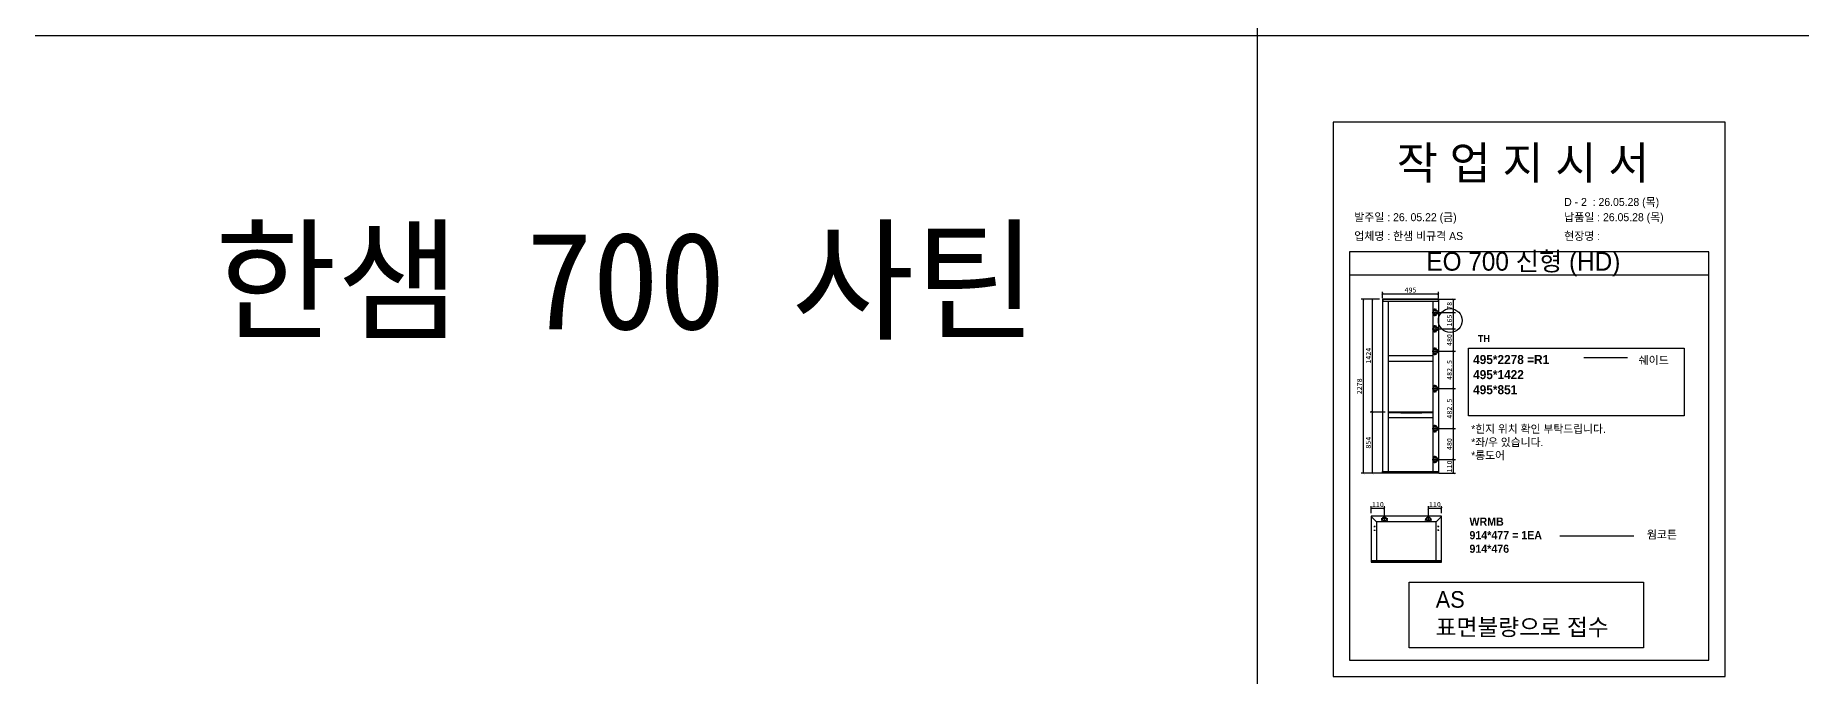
# Model space of a CAD drawing. Header units: millimetres. Extents: x -44117 to 256353, y -2095463 to 65325.
# Drawn here: x 104303 to 112971, y -965153 to -962006 of the extents above; entities that cross this region are included whole.
import ezdxf

# ---------------------------------------------------------------- set-up
doc = ezdxf.new("R2010")
doc.units = ezdxf.units.MM
doc.header["$LTSCALE"] = 10
doc.linetypes.add('CENTER', pattern=[50.8, 31.75, -6.35, 6.35, -6.35])
doc.linetypes.add('HIDDEN', pattern=[9.525, 6.35, -3.175])
doc.layers.add('CENTER', color=4, linetype='CENTER')
doc.layers.add('HIDDEN', color=3, linetype='HIDDEN')
doc.styles.add('MtX_Gulim', font='')
doc.styles.get('MtX_Gulim').set_extended_font_data('Gulim', bold=True)
doc.dimstyles.new('ISO-25', dxfattribs={"dimtxt": 2.5, "dimasz": 2.5, "dimexe": 1, "dimexo": 1, "dimtad": 1, "dimtxsty": 'Standard', "dimblk": 'ARCHTICK', "dimcen": 2.5, "dimadec": 0, "dimazin": 0, "dimtfac": 1, "dimtmove": 0, "dimatfit": 3, "dimfxl": 0, "dimarcsym": 0})

# ---------------------------------------------------------------- blocks, each defined once
blk = doc.blocks.new('_ArchTick')
at = {"color": 0, "linetype": 'ByBlock', "const_width": 0.15}
blk.add_lwpolyline([(-0.5, -0.5), (0.5, 0.5)], dxfattribs=at)
blk = doc.blocks.new('*D6561')
at = {"color": 0, "lineweight": -2}
for p, q in [((111190.1, -963301.6), (111271.6, -963301.6)), ((111261.6, -963301.6), (111261.6, -963365.5)), ((111190.1, -963365.5), (111271.6, -963365.5))]:
    blk.add_line(p, q, dxfattribs=at)
at = {"layer": 'Defpoints', "color": 0}
for p in [(111175.1, -963301.6), (111175.1, -963365.5), (111261.6, -963365.5)]:
    blk.add_point(p, dxfattribs=at)
at = {"color": 0, "lineweight": -2, "xscale": 10, "yscale": 10, "zscale": 10}
for p, rotation in [((111261.6, -963301.6), 90), ((111261.6, -963365.5), 270)]:
    blk.add_blockref('_ArchTick', p, dxfattribs=dict(at, rotation=rotation))
at = {"color": 0, "insert": (111242.8, -963333.6), "char_height": 25, "attachment_point": 5, "rotation": 90}
blk.add_mtext('78', dxfattribs=at)
blk = doc.blocks.new('*D6562')
at = {"color": 0, "lineweight": -2}
for p, q in [((110927, -963854.8), (110853.6, -963854.8)), ((110863.6, -963854.8), (110863.6, -964155.3)), ((110927, -964155.3), (110853.6, -964155.3))]:
    blk.add_line(p, q, dxfattribs=at)
at = {"layer": 'Defpoints', "color": 0}
for p in [(110942, -963854.8), (110863.6, -964155.3), (110942, -964155.3)]:
    blk.add_point(p, dxfattribs=at)
at = {"color": 0, "lineweight": -2, "xscale": 10, "yscale": 10, "zscale": 10}
for p, rotation in [((110863.6, -963854.8), 90), ((110863.6, -964155.3), 270)]:
    blk.add_blockref('_ArchTick', p, dxfattribs=dict(at, rotation=rotation))
at = {"color": 0, "insert": (110844.8, -964005), "char_height": 25, "attachment_point": 5, "rotation": 90}
blk.add_mtext('854', dxfattribs=at)
blk = doc.blocks.new('*D6563')
at = {"color": 0, "lineweight": -2}
for p, q in [((111190.1, -964087.4), (111271.6, -964087.4)), ((111261.6, -964087.4), (111261.6, -964155.3)), ((111190.1, -964155.3), (111271.6, -964155.3))]:
    blk.add_line(p, q, dxfattribs=at)
at = {"layer": 'Defpoints', "color": 0}
for p in [(111175.1, -964087.4), (111175.1, -964155.3), (111261.6, -964155.3)]:
    blk.add_point(p, dxfattribs=at)
at = {"color": 0, "lineweight": -2, "xscale": 10, "yscale": 10, "zscale": 10}
for p, rotation in [((111261.6, -964087.4), 90), ((111261.6, -964155.3), 270)]:
    blk.add_blockref('_ArchTick', p, dxfattribs=dict(at, rotation=rotation))
at = {"color": 0, "insert": (111242.8, -964121.4), "char_height": 25, "attachment_point": 5, "rotation": 90}
blk.add_mtext('110', dxfattribs=at)
blk = doc.blocks.new('*D6564')
at = {"color": 0, "lineweight": -2}
for p, q in [((110899.6, -963301.6), (110853.6, -963301.6)), ((110863.6, -963301.6), (110863.6, -963854.8)), ((110927, -963854.8), (110853.6, -963854.8))]:
    blk.add_line(p, q, dxfattribs=at)
at = {"layer": 'Defpoints', "color": 0}
for p in [(110914.6, -963301.6), (110863.6, -963854.8), (110942, -963854.8)]:
    blk.add_point(p, dxfattribs=at)
at = {"color": 0, "lineweight": -2, "xscale": 10, "yscale": 10, "zscale": 10}
for p, rotation in [((110863.6, -963301.6), 90), ((110863.6, -963854.8), 270)]:
    blk.add_blockref('_ArchTick', p, dxfattribs=dict(at, rotation=rotation))
at = {"color": 0, "insert": (110844.8, -963578.2), "char_height": 25, "attachment_point": 5, "rotation": 90}
blk.add_mtext('1424', dxfattribs=at)
blk = doc.blocks.new('*D6565')
at = {"color": 0, "lineweight": -2}
for p, q in [((111190.1, -963556.5), (111271.6, -963556.5)), ((111261.6, -963556.5), (111261.6, -963739.8)), ((111190.1, -963739.8), (111271.6, -963739.8))]:
    blk.add_line(p, q, dxfattribs=at)
at = {"layer": 'Defpoints', "color": 0}
for p in [(111175.1, -963556.5), (111175.1, -963739.8), (111261.6, -963739.8)]:
    blk.add_point(p, dxfattribs=at)
at = {"color": 0, "lineweight": -2, "xscale": 10, "yscale": 10, "zscale": 10}
for p, rotation in [((111261.6, -963556.5), 90), ((111261.6, -963739.8), 270)]:
    blk.add_blockref('_ArchTick', p, dxfattribs=dict(at, rotation=rotation))
at = {"color": 0, "insert": (111242.8, -963648.1), "char_height": 25, "attachment_point": 5, "rotation": 90}
blk.add_mtext('482.5', dxfattribs=at)
blk = doc.blocks.new('*D6566')
at = {"color": 0, "lineweight": -2}
for p, q in [((111190.1, -963739.8), (111271.6, -963739.8)), ((111261.6, -963739.8), (111261.6, -963936.2)), ((111190.1, -963936.2), (111271.6, -963936.2))]:
    blk.add_line(p, q, dxfattribs=at)
at = {"layer": 'Defpoints', "color": 0}
for p in [(111175.1, -963739.8), (111175.1, -963936.2), (111261.6, -963936.2)]:
    blk.add_point(p, dxfattribs=at)
at = {"color": 0, "lineweight": -2, "xscale": 10, "yscale": 10, "zscale": 10}
for p, rotation in [((111261.6, -963739.8), 90), ((111261.6, -963936.2), 270)]:
    blk.add_blockref('_ArchTick', p, dxfattribs=dict(at, rotation=rotation))
at = {"color": 0, "insert": (111242.8, -963838), "char_height": 25, "attachment_point": 5, "rotation": 90}
blk.add_mtext('482.5', dxfattribs=at)
blk = doc.blocks.new('*D6567')
at = {"color": 0, "lineweight": -2}
for p, q in [((111190.1, -963936.2), (111271.6, -963936.2)), ((111261.6, -963936.2), (111261.6, -964087.4)), ((111190.1, -964087.4), (111271.6, -964087.4))]:
    blk.add_line(p, q, dxfattribs=at)
at = {"layer": 'Defpoints', "color": 0}
for p in [(111175.1, -963936.2), (111175.1, -964087.4), (111261.6, -964087.4)]:
    blk.add_point(p, dxfattribs=at)
at = {"color": 0, "lineweight": -2, "xscale": 10, "yscale": 10, "zscale": 10}
for p, rotation in [((111261.6, -963936.2), 90), ((111261.6, -964087.4), 270)]:
    blk.add_blockref('_ArchTick', p, dxfattribs=dict(at, rotation=rotation))
at = {"color": 0, "insert": (111242.8, -964011.8), "char_height": 25, "attachment_point": 5, "rotation": 90}
blk.add_mtext('480', dxfattribs=at)
blk = doc.blocks.new('*D6568')
at = {"color": 0, "lineweight": -2}
for p, q in [((111190.1, -963446.3), (111271.6, -963446.3)), ((111261.6, -963446.3), (111261.6, -963556.5)), ((111190.1, -963556.5), (111271.6, -963556.5))]:
    blk.add_line(p, q, dxfattribs=at)
at = {"layer": 'Defpoints', "color": 0}
for p in [(111175.1, -963446.3), (111175.1, -963556.5), (111261.6, -963556.5)]:
    blk.add_point(p, dxfattribs=at)
at = {"color": 0, "lineweight": -2, "xscale": 10, "yscale": 10, "zscale": 10}
for p, rotation in [((111261.6, -963446.3), 90), ((111261.6, -963556.5), 270)]:
    blk.add_blockref('_ArchTick', p, dxfattribs=dict(at, rotation=rotation))
at = {"color": 0, "insert": (111242.8, -963501.4), "char_height": 25, "attachment_point": 5, "rotation": 90}
blk.add_mtext('480', dxfattribs=at)
blk = doc.blocks.new('*D6569')
at = {"color": 0, "lineweight": -2}
for p, q in [((110899.6, -963301.6), (110809.8, -963301.6)), ((110819.8, -963301.6), (110819.8, -964155.3)), ((110899.6, -964155.3), (110809.8, -964155.3))]:
    blk.add_line(p, q, dxfattribs=at)
at = {"layer": 'Defpoints', "color": 0}
for p in [(110914.6, -963301.6), (110819.8, -964155.3), (110914.6, -964155.3)]:
    blk.add_point(p, dxfattribs=at)
at = {"color": 0, "lineweight": -2, "xscale": 10, "yscale": 10, "zscale": 10}
for p, rotation in [((110819.8, -963301.6), 90), ((110819.8, -964155.3), 270)]:
    blk.add_blockref('_ArchTick', p, dxfattribs=dict(at, rotation=rotation))
at = {"color": 0, "insert": (110801, -963728.4), "char_height": 25, "attachment_point": 5, "rotation": 90}
blk.add_mtext('2278', dxfattribs=at)
blk = doc.blocks.new('*D6570')
at = {"color": 0, "lineweight": -2}
for p, q in [((110914.3, -963295.9), (110914.3, -963264.7)), ((110914.3, -963274.7), (111188.7, -963274.7)), ((111188.7, -963295.9), (111188.7, -963264.7))]:
    blk.add_line(p, q, dxfattribs=at)
at = {"layer": 'Defpoints', "color": 0}
for p in [(110914.3, -963310.9), (111188.7, -963274.7), (111188.7, -963310.9)]:
    blk.add_point(p, dxfattribs=at)
at = {"color": 0, "lineweight": -2, "xscale": 10, "yscale": 10, "zscale": 10, "rotation": 180}
blk.add_blockref('_ArchTick', (110914.3, -963274.7), dxfattribs=at)
at = {"color": 0, "lineweight": -2, "xscale": 10, "yscale": 10, "zscale": 10}
blk.add_blockref('_ArchTick', (111188.7, -963274.7), dxfattribs=at)
at = {"color": 0, "insert": (111051.5, -963256), "char_height": 25, "attachment_point": 5}
blk.add_mtext('495', dxfattribs=at)
blk = doc.blocks.new('*D6571')
at = {"color": 0, "lineweight": -2}
for p, q in [((111190.1, -963365.5), (111271.6, -963365.5)), ((111261.6, -963365.5), (111261.6, -963446.3)), ((111190.1, -963446.3), (111271.6, -963446.3))]:
    blk.add_line(p, q, dxfattribs=at)
at = {"layer": 'Defpoints', "color": 0}
for p in [(111175.1, -963365.5), (111175.1, -963446.3), (111261.6, -963446.3)]:
    blk.add_point(p, dxfattribs=at)
at = {"color": 0, "lineweight": -2, "xscale": 10, "yscale": 10, "zscale": 10}
for p, rotation in [((111261.6, -963365.5), 90), ((111261.6, -963446.3), 270)]:
    blk.add_blockref('_ArchTick', p, dxfattribs=dict(at, rotation=rotation))
at = {"color": 0, "insert": (111242.8, -963405.9), "char_height": 25, "attachment_point": 5, "rotation": 90}
blk.add_mtext('165', dxfattribs=at)
blk = doc.blocks.new('*D6572')
at = {"color": 0, "lineweight": -2}
for p, q in [((110859.2, -964351.6), (110859.2, -964317)), ((110859.2, -964327), (110923.7, -964327)), ((110923.7, -964364.3), (110923.7, -964317))]:
    blk.add_line(p, q, dxfattribs=at)
at = {"layer": 'Defpoints', "color": 0}
for p in [(110923.7, -964327), (110859.2, -964366.6), (110923.7, -964379.3)]:
    blk.add_point(p, dxfattribs=at)
at = {"color": 0, "lineweight": -2, "xscale": 10, "yscale": 10, "zscale": 10, "rotation": 180}
blk.add_blockref('_ArchTick', (110859.2, -964327), dxfattribs=at)
at = {"color": 0, "lineweight": -2, "xscale": 10, "yscale": 10, "zscale": 10}
blk.add_blockref('_ArchTick', (110923.7, -964327), dxfattribs=at)
at = {"color": 0, "insert": (110891.5, -964308.3), "char_height": 25, "attachment_point": 5}
blk.add_mtext('110', dxfattribs=at)
blk = doc.blocks.new('*D6573')
at = {"color": 0, "lineweight": -2}
for p, q in [((111139.3, -964364.3), (111139.3, -964317)), ((111139.3, -964327), (111203.8, -964327)), ((111203.8, -964351.6), (111203.8, -964317))]:
    blk.add_line(p, q, dxfattribs=at)
at = {"layer": 'Defpoints', "color": 0}
for p in [(111203.8, -964327), (111139.3, -964379.3), (111203.8, -964366.6)]:
    blk.add_point(p, dxfattribs=at)
at = {"color": 0, "lineweight": -2, "xscale": 10, "yscale": 10, "zscale": 10, "rotation": 180}
blk.add_blockref('_ArchTick', (111139.3, -964327), dxfattribs=at)
at = {"color": 0, "lineweight": -2, "xscale": 10, "yscale": 10, "zscale": 10}
blk.add_blockref('_ArchTick', (111203.8, -964327), dxfattribs=at)
at = {"color": 0, "insert": (111171.5, -964308.3), "char_height": 25, "attachment_point": 5}
blk.add_mtext('110', dxfattribs=at)

msp = doc.modelspace()

# ---------------------------------------------------------------- linework, layer by layer
at = {"color": 1}
for p, q in [((104302.82932, -962006.40122), (196571.97618, -962006.40122)), ((104302.82932, -962006.40122), (196571.97618, -962006.40122)), ((104302.82932, -962006.40122), (196571.97618, -962006.40122)), ((104302.82932, -962006.40122), (196571.97618, -962006.40122)), ((104302.82932, -962006.40122), (196571.97618, -962006.40122)), ((104302.82932, -962006.40122), (196571.97618, -962006.40122)), ((104302.82932, -962006.40122), (196571.97618, -962006.40122)), ((104302.82932, -962006.40122), (196571.97618, -962006.40122)), ((104302.82932, -962006.40122), (196571.97618, -962006.40122)), ((104302.82932, -962006.40122), (196571.97618, -962006.40122)), ((106514.67745, -962006.40122), (198783.82431, -962006.40122)), ((106514.67745, -962006.40122), (198783.82431, -962006.40122)), ((106514.67745, -962006.40122), (198783.82431, -962006.40122)), ((106514.67745, -962006.40122), (198783.82431, -962006.40122)), ((106514.67745, -962006.40122), (198783.82431, -962006.40122)), ((106514.67745, -962006.40122), (198783.82431, -962006.40122)), ((106514.67745, -962006.40122), (198783.82431, -962006.40122)), ((106514.67745, -962006.40122), (198783.82431, -962006.40122)), ((106514.67745, -962006.40122), (198783.82431, -962006.40122)), ((106514.67745, -962006.40122), (198783.82431, -962006.40122)), ((112515.12371, -963068.6292), (110752.2001, -963068.6292))]:
    msp.add_line(p, q, dxfattribs=at)
for p, q in [((112515.12371, -963183.10476), (110752.2001, -963183.10476)), ((110914.29771, -963301.94142), (110914.29771, -964154.95834)), ((110914.29771, -963301.94142), (110914.29771, -963310.88548)), ((111188.69655, -963302.49638), (110914.29771, -963302.49638)), ((110914.29771, -963310.88548), (111188.69655, -963310.88548)), ((111188.38823, -963301.6331), (110914.60603, -963301.6331)), ((110915.83928, -963301.6331), (110915.83928, -963310.88548)), ((110942.04591, -963310.88548), (110942.04591, -964146.01428)), ((111160.94835, -963310.88548), (111160.94835, -964146.01428)), ((111187.15498, -963301.6331), (111187.15498, -963310.88548)), ((111188.69655, -963301.94142), (111188.69655, -963310.88548)), ((111188.69655, -963310.88548), (111188.69655, -964154.95834)), ((112116.57639, -963589.39174), (111901.69695, -963589.39174)), ((110914.29771, -964146.01428), (111188.69655, -964146.01428)), ((110914.29771, -964154.95834), (110914.29771, -964146.01428)), ((111188.69655, -964154.40338), (110914.29771, -964154.40338)), ((111188.38823, -964155.26666), (110914.60603, -964155.26666)), ((110915.83928, -964155.26666), (110915.83928, -964146.01428)), ((111187.15498, -964155.26666), (111187.15498, -964146.01428)), ((111188.69655, -964154.95834), (111188.69655, -964146.01428)), ((110858.92373, -964366.6144), (110858.92373, -964590.95473)), ((110885.26448, -964392.95515), (110859.01042, -964366.40512)), ((111203.80957, -964366.31844), (110859.21969, -964366.31844)), ((110872.24209, -964416.0403), (110878.16136, -964416.0403)), ((110872.24209, -964434.98197), (110878.16136, -964434.98197)), ((110875.20173, -964413.08067), (110875.20173, -964418.99994)), ((110875.20173, -964432.02233), (110875.20173, -964437.9416)), ((110885.26448, -964392.95515), (110885.26448, -964582.96371)), ((111177.76478, -964392.95515), (110885.26448, -964392.95515)), ((110939.88316, -964379.34083), (110907.59633, -964379.34083)), ((110912.78909, -964385.2601), (110908.05368, -964385.2601)), ((110910.42138, -964382.89239), (110910.42138, -964387.62781)), ((110923.73974, -964395.48425), (110923.73974, -964363.19741)), ((110939.42581, -964385.2601), (110934.69039, -964385.2601)), ((110937.0581, -964382.89239), (110937.0581, -964387.62781)), ((111123.14611, -964379.34083), (111155.43294, -964379.34083)), ((111128.33888, -964385.2601), (111123.60347, -964385.2601)), ((111125.97117, -964382.89239), (111125.97117, -964387.62781)), ((111139.28953, -964395.48425), (111139.28953, -964363.19741)), ((111154.9756, -964385.2601), (111150.24018, -964385.2601)), ((111152.60789, -964382.89239), (111152.60789, -964387.62781)), ((111177.76478, -964392.95515), (111204.01884, -964366.40512)), ((111177.76478, -964582.37178), (111177.76478, -964392.95515)), ((111190.78718, -964416.0403), (111184.86791, -964416.0403)), ((111190.78718, -964434.98197), (111184.86791, -964434.98197)), ((111187.82754, -964413.08067), (111187.82754, -964418.99994)), ((111187.82754, -964432.02233), (111187.82754, -964437.9416)), ((111204.10553, -964590.95473), (111204.10553, -964366.6144)), ((110858.92373, -964582.37178), (111204.10553, -964582.37178)), ((110858.92373, -964590.42199), (111203.80957, -964590.42199)), ((110859.21969, -964591.25069), (111203.80957, -964591.25069)), ((110860.40355, -964582.37178), (110860.40355, -964591.25069)), ((111202.62571, -964591.25069), (111202.62571, -964582.37178))]:
    msp.add_line(p, q)
at = {"ltscale": 10}
for p, q in [((111160.94835, -963578.79078), (110942.04591, -963578.79078)), ((111160.94835, -963607.27877), (110942.04591, -963607.27877)), ((111160.94835, -963854.77255), (110942.04591, -963854.77255)), ((110942.04591, -963856.28237), (111004.01688, -963856.28237)), ((111160.94835, -963883.26054), (110942.04591, -963883.26054)), ((111004.01688, -963857.85757), (111004.01688, -963854.77255)), ((111105.14364, -963859.70745), (111005.86676, -963859.70745)), ((111106.99352, -963857.85757), (111106.99352, -963854.77255)), ((111106.99352, -963856.28237), (111160.94835, -963856.28237))]:
    msp.add_line(p, q, dxfattribs=at)
at = {"color": 1}
for p in [(110300.49669, 21924.9366), (110300.49669, 14161.07811), (110300.49669, 18584.38997), (110300.49669, 10820.53148), (110300.49669, 18627.87121), (110300.49669, 10864.01272), (110300.49669, 15287.32457), (110300.49669, 7523.46608), (110300.49669, 3746.75115), (110300.49669, 21924.9366), (110300.49669, 14161.07811), (110300.49669, 18584.38997), (110300.49669, 10820.53148), (110300.49669, 18627.87121), (110300.49669, 10864.01272), (110300.49669, 15287.32457), (110300.49669, 7523.46608), (110300.49669, 3746.75115), (110300.49669, 21924.9366), (110300.49669, 14161.07811), (110300.49669, 18584.38997), (110300.49669, 10820.53148), (110300.49669, 18627.87121), (110300.49669, 10864.01272), (110300.49669, 15287.32457), (110300.49669, 7523.46608), (110300.49669, 3746.75115), (110300.49669, 21924.9366), (110300.49669, 14161.07811), (110300.49669, 18584.38997), (110300.49669, 10820.53148), (110300.49669, 18627.87121), (110300.49669, 10864.01272), (110300.49669, 15287.32457), (110300.49669, 7523.46608), (110300.49669, 3746.75115), (110300.49669, 21924.9366), (110300.49669, 14161.07811), (110300.49669, 18584.38997), (110300.49669, 10820.53148), (110300.49669, 18627.87121), (110300.49669, 10864.01272), (110300.49669, 15287.32457), (110300.49669, 7523.46608), (110300.49669, 3746.75115), (110300.49669, 21924.9366), (110300.49669, 14161.07811), (110300.49669, 18584.38997), (110300.49669, 10820.53148), (110300.49669, 18627.87121), (110300.49669, 10864.01272), (110300.49669, 15287.32457), (110300.49669, 7523.46608), (110300.49669, 3746.75115), (110300.49669, 21924.9366), (110300.49669, 14161.07811), (110300.49669, 18584.38997), (110300.49669, 10820.53148), (110300.49669, 18627.87121), (110300.49669, 10864.01272), (110300.49669, 15287.32457), (110300.49669, 7523.46608), (110300.49669, 3746.75115), (110300.49669, 21924.9366), (110300.49669, 14161.07811), (110300.49669, 18584.38997), (110300.49669, 10820.53148), (110300.49669, 18627.87121), (110300.49669, 10864.01272), (110300.49669, 15287.32457), (110300.49669, 7523.46608), (110300.49669, 3746.75115), (110300.49669, 21924.9366), (110300.49669, 14161.07811), (110300.49669, 18584.38997), (110300.49669, 10820.53148), (110300.49669, 18627.87121), (110300.49669, 10864.01272), (110300.49669, 15287.32457), (110300.49669, 7523.46608), (110300.49669, 3746.75115), (110300.49669, 21924.9366), (110300.49669, 14161.07811), (110300.49669, 18584.38997), (110300.49669, 10820.53148), (110300.49669, 18627.87121), (110300.49669, 10864.01272), (110300.49669, 15287.32457), (110300.49669, 7523.46608), (110300.49669, 3746.75115), (110300.49669, 12702.87182), (110300.49669, 4939.01333), (110300.49669, 9362.32519), (110300.49669, 1598.4667), (110300.49669, 9405.80642), (110300.49669, 1641.94794), (110300.49669, 6065.25979), (110300.49669, -1698.5987), (110300.49669, -5475.31363), (110300.49669, 12702.87182), (110300.49669, 4939.01333), (110300.49669, 9362.32519), (110300.49669, 1598.4667), (110300.49669, 9405.80642), (110300.49669, 1641.94794), (110300.49669, 6065.25979), (110300.49669, -1698.5987), (110300.49669, -5475.31363), (110300.49669, 12702.87182), (110300.49669, 4939.01333), (110300.49669, 9362.32519), (110300.49669, 1598.4667), (110300.49669, 9405.80642), (110300.49669, 1641.94794), (110300.49669, 6065.25979), (110300.49669, -1698.5987), (110300.49669, -5475.31363), (110300.49669, 12702.87182), (110300.49669, 4939.01333), (110300.49669, 9362.32519), (110300.49669, 1598.4667), (110300.49669, 9405.80642), (110300.49669, 1641.94794), (110300.49669, 6065.25979), (110300.49669, -1698.5987), (110300.49669, -5475.31363), (110300.49669, 12702.87182), (110300.49669, 4939.01333), (110300.49669, 9362.32519), (110300.49669, 1598.4667), (110300.49669, 9405.80642), (110300.49669, 1641.94794), (110300.49669, 6065.25979), (110300.49669, -1698.5987), (110300.49669, -5475.31363)]:
    msp.add_xline(p, (0, 1), dxfattribs=at)
for points in [[(110672.06721, -965153.03484), (112595.2566, -965153.03484), (112595.2566, -962433.09556), (110672.06721, -962433.09556)], [(111335.74687, -963540.9682), (112395.01172, -963540.9682), (112395.01172, -963873.88001), (111335.74687, -963873.88001)]]:
    msp.add_lwpolyline(points, close=True)
msp.add_lwpolyline([(110752.2001, -963068.6292), (110752.2001, -965072.90195), (112515.12371, -965072.90195), (112515.12371, -963068.6292)], dxfattribs=at)
msp.add_lwpolyline([(111784.21248, -964461.51353), (112147.96608, -964461.51353)])
msp.add_lwpolyline([(111044.29806, -964688.83148), (112195.79015, -964688.83148), (112195.79015, -965011.41259), (111044.29806, -965011.41259)], close=True, dxfattribs=at)
msp.add_circle((111246.72438, -963405.65906), 58.30122, dxfattribs=at)
for centre, radius in [((110875.20173, -964416.0403), 0.88789), ((110875.20173, -964434.98196), 0.88789), ((110910.42138, -964385.2601), 0.94708), ((110923.73974, -964379.34083), 10.35872), ((110937.0581, -964385.2601), 0.94708), ((111125.97117, -964385.2601), 0.94708), ((111139.28953, -964379.34083), 10.35872), ((111152.60789, -964385.2601), 0.94708), ((111187.82754, -964416.0403), 0.88789), ((111187.82754, -964434.98196), 0.88789)]:
    msp.add_circle(centre, radius)
for centre, radius, start, end in [((110914.60603, -963301.94142), 0.30831, 90, 180), ((111188.38823, -963301.94142), 0.30831, 0, 90), ((110914.60603, -964154.95834), 0.30831, 180, 270), ((111188.38823, -964154.95834), 0.30831, 270, 0), ((110859.21969, -964366.6144), 0.29596, 90, 180), ((111203.80957, -964366.6144), 0.29596, 0, 90), ((110859.21969, -964590.95473), 0.29596, 180, 270), ((111203.80957, -964590.95473), 0.29596, 270, 0)]:
    msp.add_arc(centre, radius, start, end)
at = {"ltscale": 10}
for centre, start, end in [((111005.86676, -963857.85757), 180, 270), ((111105.14364, -963857.85757), 270, 0)]:
    msp.add_arc(centre, 1.84988, start, end, dxfattribs=at)
at = {"layer": 'CENTER'}
for p, q in [((111158.31372, -963365.52462), (111191.9478, -963365.52462)), ((111164.64811, -963351.65053), (111173.89751, -963351.65053)), ((111164.64811, -963379.39872), (111173.89751, -963379.39872)), ((111169.27281, -963347.02582), (111169.27281, -963356.27522)), ((111169.27281, -963374.77402), (111169.27281, -963384.02342)), ((111175.13076, -963348.70758), (111175.13076, -963382.34166)), ((111158.31372, -963446.32276), (111191.9478, -963446.32276)), ((111164.64811, -963432.44866), (111173.89751, -963432.44866)), ((111164.64811, -963460.19686), (111173.89751, -963460.19686)), ((111169.27281, -963427.82396), (111169.27281, -963437.07336)), ((111169.27281, -963455.57216), (111169.27281, -963464.82156)), ((111175.13076, -963429.50572), (111175.13076, -963463.1398)), ((111158.31372, -963556.45779), (111191.9478, -963556.45779)), ((111164.64811, -963542.58369), (111173.89751, -963542.58369)), ((111164.64811, -963570.33189), (111173.89751, -963570.33189)), ((111169.27281, -963537.95899), (111169.27281, -963547.20839)), ((111169.27281, -963565.70719), (111169.27281, -963574.95659)), ((111175.13076, -963539.64075), (111175.13076, -963573.27483)), ((111158.31372, -963739.7955), (111191.9478, -963739.7955)), ((111164.64811, -963725.9214), (111173.89751, -963725.9214)), ((111164.64811, -963753.6696), (111173.89751, -963753.6696)), ((111169.27281, -963721.2967), (111169.27281, -963730.5461)), ((111169.27281, -963749.0449), (111169.27281, -963758.2943)), ((111175.13076, -963722.97845), (111175.13076, -963756.61253)), ((111164.64811, -963922.28171), (111173.89751, -963922.28171)), ((111169.27281, -963917.65701), (111169.27281, -963926.90641)), ((111175.13076, -963919.33876), (111175.13076, -963952.97284)), ((111158.31372, -963936.15581), (111191.9478, -963936.15581)), ((111164.64811, -963950.02991), (111173.89751, -963950.02991)), ((111169.27281, -963945.40521), (111169.27281, -963954.65461)), ((111158.31372, -964087.43774), (111191.9478, -964087.43774)), ((111164.64811, -964073.56364), (111173.89751, -964073.56364)), ((111164.64811, -964101.31184), (111173.89751, -964101.31184)), ((111169.27281, -964068.93894), (111169.27281, -964078.18834)), ((111169.27281, -964096.68714), (111169.27281, -964105.93654)), ((111175.13076, -964070.62069), (111175.13076, -964104.25477))]:
    msp.add_line(p, q, dxfattribs=at)
at = {"layer": 'HIDDEN'}
for centre, radius in [((111175.13076, -963365.52462), 10.79097), ((111169.27281, -963351.65053), 2.40484), ((111169.27281, -963379.39872), 2.40484), ((111175.13076, -963446.32276), 10.79097), ((111169.27281, -963432.44866), 2.40484), ((111169.27281, -963460.19686), 2.40484), ((111175.13076, -963556.45779), 10.79097), ((111169.27281, -963542.58369), 2.40484), ((111169.27281, -963570.33189), 2.40484), ((111175.13076, -963739.7955), 10.79097), ((111169.27281, -963725.9214), 2.40484), ((111169.27281, -963753.6696), 2.40484), ((111175.13076, -963936.15581), 10.79097), ((111169.27281, -963922.28171), 2.40484), ((111169.27281, -963950.02991), 2.40484), ((111175.13076, -964087.43774), 10.79097), ((111169.27281, -964073.56364), 2.40484), ((111169.27281, -964101.31184), 2.40484)]:
    msp.add_circle(centre, radius, dxfattribs=at)

# ---------------------------------------------------------------- texts
at = {"linetype": 'Continuous', "style": 'MtX_Gulim'}
for s, height, p in [('TH', 34.592141, (111381.85805, -963511.55698)), ('쉐이드', 39.271262, (112171.13977, -963620.02227)), ('웜코튼', 39.271262, (112211.68899, -964475.91375))]:
    msp.add_text(s, height=height, dxfattribs=at).set_placement(p)
at = {"attachment_point": 1}
for s, width, gutter_width, heights, insert, char_height in [('{\\fGulim|b0|i0|c129|p50;작 업 지 시 서}', 3786.0728481, 14.30944, [-178.40505], (110984.3641, -962552.33617), 160.2657825), ('\\pt11;{\\fGulim|b0|i0|c129|p50;발주일 : 26. 05.22 (금)}', 3786.0728481, 14.30944, [39.49878], (110775.52121, -962879.07989), 39.2651167), ('{\\fGulim|b0|i0|c129|p50;납품일 : 26.05.28 (목)}', 3786.0728481, 14.30944, [40.16974], (111805.77604, -962879.07989), 39.2651167), ('{\\f굴림|b0|i0|c129|p50;한샘} 700 {\\f굴림|b0|i0|c129|p50;사틴}', 5072.1082947, 2395.6482, [-533.35869], (105182.75576, -962969.93591), 479.1296392), ('{\\f굴림|b0|i0|c129|p50;한샘} 700 {\\f굴림|b0|i0|c129|p50;사틴}', 5072.1082947, 2395.6482, [-533.35869], (105182.75576, -962969.93591), 479.1296392), ('{\\f굴림|b0|i0|c129|p50;한샘} 700 {\\f굴림|b0|i0|c129|p50;사틴}', 5072.1082947, 2395.6482, [-533.35869], (105182.75576, -962969.93591), 479.1296392), ('{\\f굴림|b0|i0|c129|p50;한샘} 700 {\\f굴림|b0|i0|c129|p50;사틴}', 5072.1082947, 2395.6482, [-533.35869], (105182.75576, -962969.93591), 479.1296392), ('{\\f굴림|b0|i0|c129|p50;한샘} 700 {\\f굴림|b0|i0|c129|p50;사틴}', 5072.1082947, 2395.6482, [-533.35869], (105182.75576, -962969.93591), 479.1296392), ('{\\fGulim|b0|i0|c129|p50;업체명 : 한샘 비규격 AS}', 3786.0728481, 14.30944, [41.34032], (110775.52121, -962971.4115), 39.2651167), ('{\\fGulim|b0|i0|c129|p50;현장명 :}', 3786.0728481, 14.30944, [45.21037], (111805.77604, -962971.4115), 39.2651167), ('{\\fGulim|b0|i0|c129|p50;EO 700 신형 (HD)}', 2155.3243433, 8.14604, [-114.80382], (111129.6096, -963069.77473), 91.2356303), ('{\\f굴림|b1|i0|c129|p50;495*2278 =R1\\P\\C1;495*1422\\P495*851}', 13429.6504859, 172.7172, [-193.925], (111358.93388, -963574.87713), 44.4129953), ('{\\fGulim|b0|i0|c129|p50;*힌지 위치 확인 부탁드립니다.\\P*좌/우 있습니다.\\P*롱도어}', 916.8813072, 3.46535, [-178.10754], (111349.3947, -963918.4017), 38.8119051), ('{\\f굴림|b1|i0|c129|p50;WRMB\\P914*477 = 1EA\\P\\C1;914*476}', 12072.7918459, 155.2668, [-174.38468], (111340.86046, -964372.29026), 39.9257485), ('{\\fGulim|b0|i0|c129|p50;AS\\P표면불량으로 접수}', 1927.1847192, 7.28379, [249.55158], (111175.22543, -964733.27788), 81.5784005)]:
    msp.add_mtext_dynamic_manual_height_columns(s, width=width, gutter_width=gutter_width, heights=heights, dxfattribs=dict(at, insert=insert, char_height=char_height))
at = {"color": 1, "insert": (111805.77604, -962804.4046), "char_height": 39.2651167, "attachment_point": 1}
msp.add_mtext_dynamic_manual_height_columns('{\\fGulim|b0|i0|c129|p50;D - 2  : 26.05.28 (목)}', width=3786.0728481, gutter_width=14.30944, heights=[40.16974], dxfattribs=at)

# ---------------------------------------------------------------- dimensions: what is measured, and where the dimension line sits
for base, p1, p2, text, picture, middle in [((110819.76195, -964155.26666), (110914.60603, -963301.6331), (110914.60603, -964155.26666), '2278', '*D6569', (110801.01195, -963728.44988)), ((110863.59423, -963854.77255), (110914.60603, -963301.6331), (110942.04591, -963854.77255), '1424', '*D6564', (110844.84423, -963578.20283)), ((111261.57852, -963365.52462), (111175.13076, -963301.6331), (111175.13076, -963365.52462), '78', '*D6561', (111242.82852, -963333.57886)), ((111261.57852, -963446.32276), (111175.13076, -963365.52462), (111175.13076, -963446.32276), '165', '*D6571', (111242.82852, -963405.92369)), ((111261.57852, -963556.45779), (111175.13076, -963446.32276), (111175.13076, -963556.45779), '480', '*D6568', (111242.82852, -963501.39027)), ((111261.57852, -963739.7955), (111175.13076, -963556.45779), (111175.13076, -963739.7955), '482.5', '*D6565', (111242.82852, -963648.12665)), ((111261.57852, -963936.1558), (111175.13076, -963739.79549), (111175.13076, -963936.1558), '482.5', '*D6566', (111242.82852, -963837.97565)), ((110863.59423, -964155.26666), (110942.04591, -963854.77255), (110942.04591, -964155.26666), '854', '*D6562', (110844.84423, -964005.0196)), ((111261.57852, -964087.43773), (111175.13076, -963936.15581), (111175.13076, -964087.43773), '480', '*D6567', (111242.82852, -964011.79677)), ((111261.57852, -964155.26666), (111175.13076, -964087.43774), (111175.13076, -964155.26666), '110', '*D6563', (111242.82852, -964121.3522))]:
    dim = msp.add_linear_dim(base=base, p1=p1, p2=p2, angle=90, text=text, dimstyle='ISO-25', override={"dimscale": 10, "dimasz": 1, "dimexo": 1.5, "dimtxsty": 'Standard'})
    dim.commit()
    dim.dimension.update_dxf_attribs({"geometry": picture, "text_midpoint": middle})
for base, p1, p2, text, picture, middle in [((111188.69655, -963274.73095), (110914.29771, -963310.88548), (111188.69655, -963310.88548), '495', '*D6570', (111051.49713, -963255.98095)), ((110923.73975, -964327.034), (110859.21969, -964366.6144), (110923.73975, -964379.34083), '110', '*D6572', (110891.47972, -964308.284)), ((111203.80957, -964327.034), (111139.28952, -964379.34083), (111203.80957, -964366.6144), '110', '*D6573', (111171.54955, -964308.284))]:
    dim = msp.add_linear_dim(base=base, p1=p1, p2=p2, text=text, dimstyle='ISO-25', override={"dimscale": 10, "dimasz": 1, "dimexo": 1.5, "dimtxsty": 'Standard'})
    dim.commit()
    dim.dimension.update_dxf_attribs({"geometry": picture, "text_midpoint": middle})

doc.saveas('drawing.dxf')
